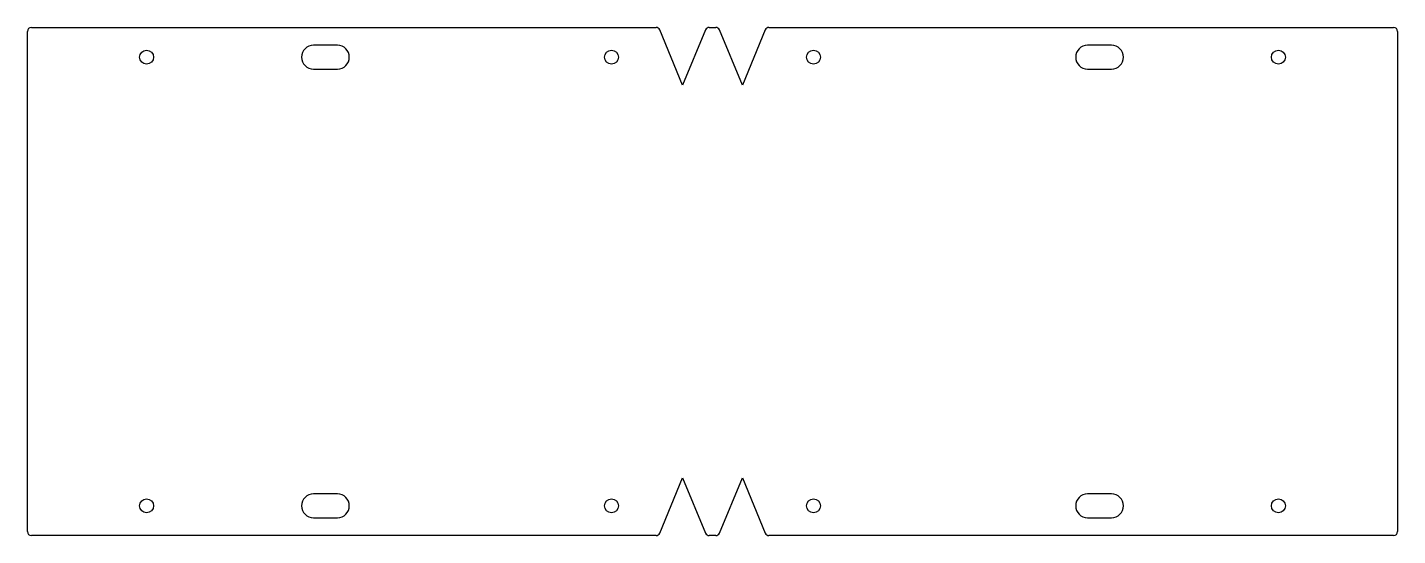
# Model space of a CAD drawing. Header units: millimetres. Extents: x -690 to 0, y -128 to 128.
import ezdxf

# ---------------------------------------------------------------- set-up
doc = ezdxf.new("R2010")
doc.units = ezdxf.units.MM

msp = doc.modelspace()

# ---------------------------------------------------------------- linework, layer by layer
at = {"color": 7, "linetype": 'Continuous', "lineweight": 25}
for p, q in [((-689.61, -126.02), (-689.61, 126.02)), ((-687.61, 128.02), (-373.23, 128.02)), ((-359.84, 98.9), (-371.39, 126.79)), ((-348.28, 126.79), (-359.84, 98.9)), ((-346.44, 128.02), (-343.17, 128.02)), ((-329.77, 98.9), (-341.33, 126.79)), ((-318.22, 126.79), (-329.77, 98.9)), ((-316.37, 128.02), (-2, 128.02)), ((0, 126.02), (0, -126.02)), ((-533.61, 119.02), (-545.61, 119.02)), ((-144, 119.02), (-156, 119.02)), ((-545.61, 107.02), (-533.61, 107.02)), ((-156, 107.02), (-144, 107.02)), ((-371.39, -126.79), (-359.84, -98.9)), ((-359.84, -98.9), (-348.28, -126.79)), ((-341.33, -126.79), (-329.77, -98.9)), ((-329.77, -98.9), (-318.22, -126.79)), ((-533.61, -107.02), (-545.61, -107.02)), ((-144, -107.02), (-156, -107.02)), ((-545.61, -119.02), (-533.61, -119.02)), ((-156, -119.02), (-144, -119.02)), ((-373.23, -128.02), (-687.61, -128.02)), ((-343.17, -128.02), (-346.44, -128.02)), ((-2, -128.02), (-316.37, -128.02))]:
    msp.add_line(p, q, dxfattribs=at)
for centre in [(-629.61, 113.02), (-395.61, 113.02), (-294, 113.02), (-60, 113.02), (-629.61, -113.02), (-395.61, -113.02), (-294, -113.02), (-60, -113.02)]:
    msp.add_circle(centre, 3.5, dxfattribs=at)
for centre, radius, start, end in [((-687.61, 126.02), 2, 90, 180), ((-373.23, 126.02), 2, 22.5, 90), ((-346.44, 126.02), 2, 90, 157.5), ((-343.17, 126.02), 2, 22.5, 90), ((-316.37, 126.02), 2, 90, 157.5), ((-2, 126.02), 2, 0, 90), ((-545.61, 113.02), 6, 90, 270), ((-533.61, 113.02), 6, 270, 90), ((-156, 113.02), 6, 90, 270), ((-144, 113.02), 6, 270, 90), ((-545.61, -113.02), 6, 90, 270), ((-533.61, -113.02), 6, 270, 90), ((-156, -113.02), 6, 90, 270), ((-144, -113.02), 6, 270, 90), ((-687.61, -126.02), 2, 180, 270), ((-373.23, -126.02), 2, 270, 337.5), ((-346.44, -126.02), 2, 202.5, 270), ((-343.17, -126.02), 2, 270, 337.5), ((-316.37, -126.02), 2, 202.5, 270), ((-2, -126.02), 2, 270, 0)]:
    msp.add_arc(centre, radius, start, end, dxfattribs=at)

doc.saveas('drawing.dxf')
